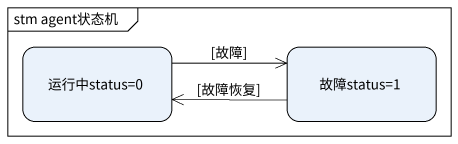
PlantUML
@startuml
mainframe stm agent状态机
hide empty description
state "运行中status=0" as 运行中status_0
state "故障status=1" as 故障status_1
运行中status_0 -right-> 故障status_1 : [故障]
故障status_1 -left-> 运行中status_0 : [故障恢复]
@enduml
